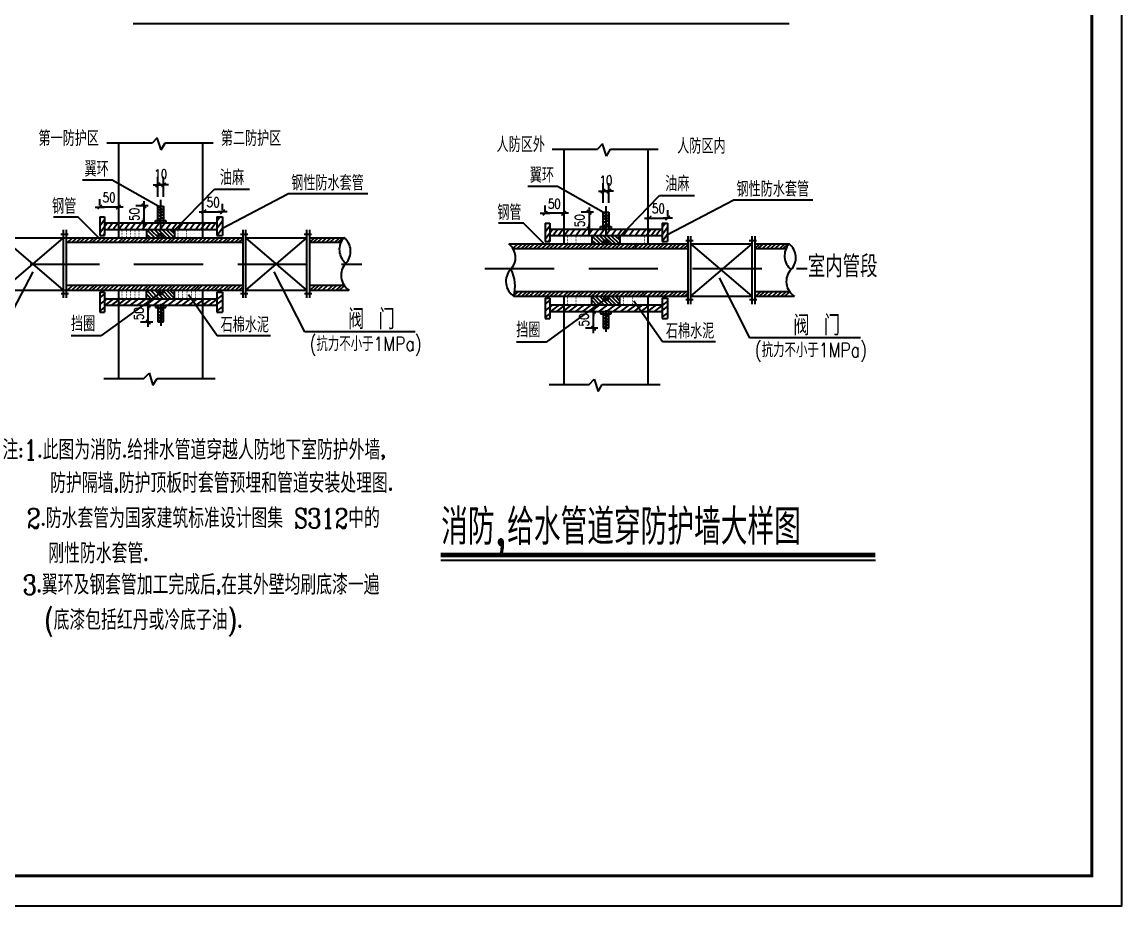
# Model space of a CAD drawing. Extents: x 1000 to 47721, y 1000 to 6465.
# Drawn here: x 1364.7 to 1642.9, y 1000 to 1223.4 of the extents above; entities that cross this region are included whole.
import ezdxf

# ---------------------------------------------------------------- set-up
doc = ezdxf.new("R2010")
doc.units = 0
doc.header["$LTSCALE"] = 35
doc.header["$MEASUREMENT"] = 0
doc.linetypes.add('HIDDENX2', pattern=[0.75, 0.5, -0.25])
doc.layers.add('HZ', color=3, linetype='Continuous')
doc.layers.add('图框', color=135, linetype='Continuous')
doc.styles.add('DIM', font='simp1.shx', dxfattribs={"width": 0.8, "bigfont": 'hz.shx'})
doc.styles.add('DIM_FONT', font='SIMPLEX', dxfattribs={"width": 0.8})
doc.styles.add('HZTXT', font='txt', dxfattribs={"width": 0.8, "bigfont": 'HZTXT'})
doc.styles.add('HZTXT1', font='romant.shx', dxfattribs={"bigfont": 'HZTXT1.shx'})
doc.styles.get("Standard").update_dxf_attribs({"font": 'simp1.shx', "bigfont": 'hz.shx'})
doc.styles.add('STY53', font='COMPLEX', dxfattribs={"width": 0.6, "bigfont": 'HZTXT'})
doc.dimstyles.get("Standard").update_dxf_attribs({"dimscale": 2000, "dimtxt": 0.1, "dimasz": 0.18, "dimexe": 0.18, "dimexo": 0.0625, "dimgap": 0.09, "dimtad": 0, "dimtoh": 1, "dimzin": 0, "dimtxsty": 'Standard', "dimcen": 0.09, "dimadec": 0, "dimazin": 0, "dimtfac": 1, "dimtdec": 3, "dimtmove": 0, "dimatfit": 3, "dimfxl": 1, "dimtolj": 1, "dimtzin": 0, "dimlwd": 0, "dimlwe": 0, "dimarcsym": 0})

# ---------------------------------------------------------------- blocks, each defined once
blk = doc.blocks.new('_DIMX')
blk.add_line((-150, 0), (150, 0))
blk.add_lwpolyline([(-70, -70, 50, 50, 0), (70, 70, 50, 50, 0)], format="xyseb")
blk = doc.blocks.new('*U1')
at = {"color": 0, "linetype": 'Continuous', "lineweight": -2, "transparency": 16777216}
for p, q in [((1509.23, 1150.29), (1509.23, 1150.3)), ((1509.23, 1146.01), (1509.23, 1150.28)), ((1510.35, 1146.01), (1507.23, 1146.01)), ((1509.23, 1146), (1509.23, 1145.99))]:
    blk.add_line(p, q, dxfattribs=at)
at = {"layer": 'DEFPOINTS', "color": 0, "linetype": 'Continuous', "transparency": 16777216}
for p in [(1509.23, 1150.28), (1512.75, 1150.28), (1512.75, 1146.01)]:
    blk.add_point(p, dxfattribs=at)
at = {"color": 0, "linetype": 'Continuous', "lineweight": -2, "transparency": 16777216, "xscale": 0.00800000037997961, "yscale": 0.00800000037997961, "zscale": 0.00800000037997961}
for p, rotation in [((1509.23, 1150.28), 270.0000006832453), ((1509.23, 1146.01), 90.00000250447816)]:
    blk.add_blockref('_DIMX', p, dxfattribs=dict(at, rotation=rotation))
at = {"color": 7, "linetype": 'Continuous', "transparency": 16777216, "insert": (1506.83, 1148.14), "char_height": 2.4, "width": 0.000000001, "attachment_point": 5, "rotation": 90, "style": 'DIM_FONT'}
blk.add_mtext('\\A1;50', dxfattribs=at)
blk = doc.blocks.new('*U2')
at = {"color": 0, "linetype": 'Continuous', "lineweight": -2, "transparency": 16777216}
for p, q in [((1511.66, 1177.7), (1511.66, 1182.69)), ((1513.11, 1177.7), (1513.11, 1182.69)), ((1511.65, 1180.69), (1511.65, 1180.69)), ((1513.11, 1180.69), (1511.66, 1180.69)), ((1513.11, 1180.69), (1513.12, 1180.69))]:
    blk.add_line(p, q, dxfattribs=at)
at = {"layer": 'DEFPOINTS', "color": 0, "linetype": 'Continuous', "transparency": 16777216}
for p in [(1511.66, 1180.69), (1511.67, 1175.3), (1513.11, 1175.3)]:
    blk.add_point(p, dxfattribs=at)
at = {"color": 0, "linetype": 'Continuous', "lineweight": -2, "transparency": 16777216, "xscale": 0.00800000037997961, "yscale": 0.00800000037997961, "zscale": 0.00800000037997961}
for p, rotation in [((1511.66, 1180.69), 0.03865189710581001), ((1513.11, 1180.69), 180.0386502192803)]:
    blk.add_blockref('_DIMX', p, dxfattribs=dict(at, rotation=rotation))
at = {"color": 7, "linetype": 'Continuous', "transparency": 16777216, "insert": (1512.38, 1183.38), "char_height": 2.4, "width": 0.000000001, "attachment_point": 5, "rotation": 0.0387, "style": 'DIM_FONT'}
blk.add_mtext('\\A1;10', dxfattribs=at)
blk = doc.blocks.new('*U3')
at = {"color": 0, "linetype": 'Continuous', "lineweight": -2, "transparency": 16777216}
for p, q in [((1509.24, 1175.36), (1506.13, 1175.36)), ((1508.13, 1175.36), (1508.13, 1175.37)), ((1508.13, 1175.36), (1508.13, 1171.08)), ((1508.13, 1171.07), (1508.13, 1171.06))]:
    blk.add_line(p, q, dxfattribs=at)
at = {"layer": 'DEFPOINTS', "color": 0, "linetype": 'Continuous', "transparency": 16777216}
for p in [(1511.64, 1175.36), (1508.13, 1171.08), (1511.64, 1171.08)]:
    blk.add_point(p, dxfattribs=at)
at = {"color": 0, "linetype": 'Continuous', "lineweight": -2, "transparency": 16777216, "xscale": 0.00800000037997961, "yscale": 0.00800000037997961, "zscale": 0.00800000037997961}
for p, rotation in [((1508.13, 1175.36), 270.0000006832453), ((1508.13, 1171.08), 90.00000250447816)]:
    blk.add_blockref('_DIMX', p, dxfattribs=dict(at, rotation=rotation))
at = {"color": 7, "linetype": 'Continuous', "transparency": 16777216, "insert": (1505.73, 1173.22), "char_height": 2.4, "width": 0.000000001, "attachment_point": 5, "rotation": 90, "style": 'DIM_FONT'}
blk.add_mtext('\\A1;50', dxfattribs=at)
blk = doc.blocks.new('*U4')
at = {"color": 0, "lineweight": -2, "transparency": 16777216}
for p, q in [((1496.98, 1175.45), (1496.98, 1177.08)), ((1496.97, 1175.08), (1496.96, 1175.08)), ((1501.68, 1175.08), (1496.98, 1175.08)), ((1501.69, 1175.08), (1501.7, 1175.08))]:
    blk.add_line(p, q, dxfattribs=at)
at = {"layer": 'DEFPOINTS', "color": 0, "transparency": 16777216}
for p in [(1496.98, 1175.08), (1496.98, 1173.05), (1501.68, 1173.05)]:
    blk.add_point(p, dxfattribs=at)
at = {"color": 0, "lineweight": -2, "transparency": 16777216, "xscale": 0.00800000037997961, "yscale": 0.00800000037997961, "zscale": 0.00800000037997961}
blk.add_blockref('_DIMX', (1496.98, 1175.08), dxfattribs=at)
at = {"color": 0, "lineweight": -2, "transparency": 16777216, "xscale": 0.00800000037997961, "yscale": 0.00800000037997961, "zscale": 0.00800000037997961, "rotation": 180.0000050089563}
blk.add_blockref('_DIMX', (1501.68, 1175.08), dxfattribs=at)
at = {"color": 7, "transparency": 16777216, "insert": (1499.33, 1177.48), "char_height": 2.4, "width": 0.000000001, "attachment_point": 5, "style": 'DIM_FONT'}
blk.add_mtext('\\A1;50', dxfattribs=at)
blk = doc.blocks.new('*U5')
at = {"color": 0, "lineweight": -2, "transparency": 16777216}
for p, q in [((1523.29, 1173.88), (1523.28, 1173.88)), ((1523.3, 1173.88), (1528, 1173.88)), ((1528, 1174.25), (1528, 1175.88)), ((1528, 1173.88), (1528.01, 1173.88))]:
    blk.add_line(p, q, dxfattribs=at)
at = {"layer": 'DEFPOINTS', "color": 0, "transparency": 16777216}
for p in [(1528, 1173.88), (1523.3, 1171.85), (1528, 1171.85)]:
    blk.add_point(p, dxfattribs=at)
at = {"color": 0, "lineweight": -2, "transparency": 16777216, "xscale": 0.00800000037997961, "yscale": 0.00800000037997961, "zscale": 0.00800000037997961}
blk.add_blockref('_DIMX', (1523.3, 1173.88), dxfattribs=at)
at = {"color": 0, "lineweight": -2, "transparency": 16777216, "xscale": 0.00800000037997961, "yscale": 0.00800000037997961, "zscale": 0.00800000037997961, "rotation": 180.0000050089563}
blk.add_blockref('_DIMX', (1528, 1173.88), dxfattribs=at)
at = {"color": 7, "transparency": 16777216, "insert": (1525.65, 1176.28), "char_height": 2.4, "width": 0.000000001, "attachment_point": 5, "style": 'DIM_FONT'}
blk.add_mtext('\\A1;50', dxfattribs=at)
blk = doc.blocks.new('*U6')
at = {"color": 0, "linetype": 'Continuous', "lineweight": -2, "transparency": 16777216}
for p, q in [((1399.07, 1182.26), (1399.06, 1182.26)), ((1399.08, 1179.27), (1399.08, 1184.26)), ((1400.53, 1182.26), (1399.08, 1182.26)), ((1400.53, 1179.27), (1400.52, 1184.26)), ((1400.53, 1182.26), (1400.54, 1182.26))]:
    blk.add_line(p, q, dxfattribs=at)
at = {"layer": 'DEFPOINTS', "color": 0, "linetype": 'Continuous', "transparency": 16777216}
for p in [(1399.08, 1182.26), (1399.08, 1176.87), (1400.53, 1176.87)]:
    blk.add_point(p, dxfattribs=at)
at = {"color": 0, "linetype": 'Continuous', "lineweight": -2, "transparency": 16777216, "xscale": 0.00800000037997961, "yscale": 0.00800000037997961, "zscale": 0.00800000037997961}
for p, rotation in [((1399.08, 1182.26), 0.03865189710581001), ((1400.53, 1182.26), 180.0386502192803)]:
    blk.add_blockref('_DIMX', p, dxfattribs=dict(at, rotation=rotation))
at = {"color": 7, "linetype": 'Continuous', "transparency": 16777216, "insert": (1399.8, 1184.95), "char_height": 2.4, "width": 0.000000001, "attachment_point": 5, "rotation": 0.0387, "style": 'DIM_FONT'}
blk.add_mtext('\\A1;10', dxfattribs=at)
blk = doc.blocks.new('*U7')
at = {"color": 0, "linetype": 'Continuous', "lineweight": -2, "transparency": 16777216}
for p, q in [((1396.66, 1176.93), (1393.54, 1176.93)), ((1395.54, 1176.93), (1395.54, 1176.94)), ((1395.54, 1176.93), (1395.54, 1172.65)), ((1395.54, 1172.64), (1395.54, 1172.63))]:
    blk.add_line(p, q, dxfattribs=at)
at = {"layer": 'DEFPOINTS', "color": 0, "linetype": 'Continuous', "transparency": 16777216}
for p in [(1399.06, 1176.93), (1395.54, 1172.65), (1399.06, 1172.65)]:
    blk.add_point(p, dxfattribs=at)
at = {"color": 0, "linetype": 'Continuous', "lineweight": -2, "transparency": 16777216, "xscale": 0.00800000037997961, "yscale": 0.00800000037997961, "zscale": 0.00800000037997961}
for p, rotation in [((1395.54, 1176.93), 270.0000006832453), ((1395.54, 1172.65), 90.00000250447816)]:
    blk.add_blockref('_DIMX', p, dxfattribs=dict(at, rotation=rotation))
at = {"color": 7, "linetype": 'Continuous', "transparency": 16777216, "insert": (1393.14, 1174.79), "char_height": 2.4, "width": 0.000000001, "attachment_point": 5, "rotation": 90, "style": 'DIM_FONT'}
blk.add_mtext('\\A1;50', dxfattribs=at)
blk = doc.blocks.new('*U8')
at = {"color": 0, "lineweight": -2, "transparency": 16777216}
for p, q in [((1384.39, 1176.65), (1384.38, 1176.65)), ((1384.4, 1177.02), (1384.4, 1178.65)), ((1389.1, 1176.65), (1384.4, 1176.65)), ((1389.11, 1176.65), (1389.12, 1176.65))]:
    blk.add_line(p, q, dxfattribs=at)
at = {"layer": 'DEFPOINTS', "color": 0, "transparency": 16777216}
for p in [(1384.4, 1176.65), (1384.4, 1174.62), (1389.1, 1174.62)]:
    blk.add_point(p, dxfattribs=at)
at = {"color": 0, "lineweight": -2, "transparency": 16777216, "xscale": 0.00800000037997961, "yscale": 0.00800000037997961, "zscale": 0.00800000037997961}
blk.add_blockref('_DIMX', (1384.4, 1176.65), dxfattribs=at)
at = {"color": 0, "lineweight": -2, "transparency": 16777216, "xscale": 0.00800000037997961, "yscale": 0.00800000037997961, "zscale": 0.00800000037997961, "rotation": 180.0000050089563}
blk.add_blockref('_DIMX', (1389.1, 1176.65), dxfattribs=at)
at = {"color": 7, "transparency": 16777216, "insert": (1386.75, 1179.05), "char_height": 2.4, "width": 0.000000001, "attachment_point": 5, "style": 'DIM_FONT'}
blk.add_mtext('\\A1;50', dxfattribs=at)
blk = doc.blocks.new('*U9')
at = {"color": 0, "lineweight": -2, "transparency": 16777216}
for p, q in [((1415.42, 1175.82), (1415.42, 1177.45)), ((1410.71, 1175.45), (1410.7, 1175.45)), ((1410.71, 1175.45), (1415.42, 1175.45)), ((1415.42, 1175.45), (1415.43, 1175.45))]:
    blk.add_line(p, q, dxfattribs=at)
at = {"layer": 'DEFPOINTS', "color": 0, "transparency": 16777216}
for p in [(1415.42, 1175.45), (1410.71, 1173.42), (1415.42, 1173.42)]:
    blk.add_point(p, dxfattribs=at)
at = {"color": 0, "lineweight": -2, "transparency": 16777216, "xscale": 0.00800000037997961, "yscale": 0.00800000037997961, "zscale": 0.00800000037997961}
blk.add_blockref('_DIMX', (1410.71, 1175.45), dxfattribs=at)
at = {"color": 0, "lineweight": -2, "transparency": 16777216, "xscale": 0.00800000037997961, "yscale": 0.00800000037997961, "zscale": 0.00800000037997961, "rotation": 180.0000050089563}
blk.add_blockref('_DIMX', (1415.42, 1175.45), dxfattribs=at)
at = {"color": 7, "transparency": 16777216, "insert": (1413.06, 1177.85), "char_height": 2.4, "width": 0.000000001, "attachment_point": 5, "style": 'DIM_FONT'}
blk.add_mtext('\\A1;50', dxfattribs=at)
blk = doc.blocks.new('*U10')
at = {"color": 0, "linetype": 'Continuous', "lineweight": -2, "transparency": 16777216}
for p, q in [((1396.65, 1151.86), (1396.65, 1151.87)), ((1396.65, 1147.58), (1396.65, 1151.85)), ((1397.77, 1147.58), (1394.65, 1147.58)), ((1396.65, 1147.57), (1396.65, 1147.56))]:
    blk.add_line(p, q, dxfattribs=at)
at = {"layer": 'DEFPOINTS', "color": 0, "linetype": 'Continuous', "transparency": 16777216}
for p in [(1396.65, 1151.85), (1400.17, 1151.85), (1400.17, 1147.58)]:
    blk.add_point(p, dxfattribs=at)
at = {"color": 0, "linetype": 'Continuous', "lineweight": -2, "transparency": 16777216, "xscale": 0.00800000037997961, "yscale": 0.00800000037997961, "zscale": 0.00800000037997961}
for p, rotation in [((1396.65, 1151.85), 270.0000006832453), ((1396.65, 1147.58), 90.00000250447816)]:
    blk.add_blockref('_DIMX', p, dxfattribs=dict(at, rotation=rotation))
at = {"color": 7, "linetype": 'Continuous', "transparency": 16777216, "insert": (1394.25, 1149.71), "char_height": 2.4, "width": 0.000000001, "attachment_point": 5, "rotation": 90, "style": 'DIM_FONT'}
blk.add_mtext('\\A1;50', dxfattribs=at)

msp = doc.modelspace()

# ---------------------------------------------------------------- linework, layer by layer
for p, q in [((1398.922, 1194.178), (1397.636, 1192.818)), ((1399.904, 1191.081), (1398.922, 1194.178)), ((1386.21, 1192.839), (1397.656, 1192.839)), ((1389.103, 1192.839), (1389.103, 1168.885)), ((1399.904, 1191.111), (1400.963, 1192.848)), ((1399.904, 1191.081), (1400.963, 1192.818)), ((1400.957, 1192.839), (1413.03, 1192.839)), ((1410.353, 1192.839), (1410.353, 1168.885)), ((1498.792, 1191.269), (1510.237, 1191.269)), ((1501.685, 1191.269), (1501.685, 1167.316)), ((1511.503, 1192.609), (1510.218, 1191.249)), ((1512.486, 1189.511), (1511.503, 1192.609)), ((1512.486, 1189.541), (1513.545, 1191.279)), ((1512.486, 1189.511), (1513.545, 1191.249)), ((1513.539, 1191.269), (1525.612, 1191.269)), ((1522.935, 1191.269), (1522.935, 1167.316)), ((1399.049, 1176.892), (1400.526, 1175.77)), ((1399.057, 1172.641), (1399.057, 1176.888)), ((1399.066, 1176.886), (1400.533, 1176.886)), ((1400.02, 1176.888), (1400.53, 1176.548)), ((1400.524, 1176.888), (1400.524, 1172.641)), ((1384.735, 1174.163), (1384.407, 1173.729)), ((1399.049, 1176.183), (1400.526, 1175.061)), ((1399.049, 1175.498), (1400.526, 1174.376)), ((1399.049, 1174.691), (1400.526, 1173.569)), ((1399.051, 1173.854), (1399.867, 1173.259)), ((1414.836, 1174.163), (1414.013, 1173.072)), ((1511.63, 1175.323), (1513.108, 1174.201)), ((1511.63, 1174.614), (1513.108, 1173.492)), ((1511.63, 1173.929), (1513.108, 1172.807)), ((1511.639, 1171.072), (1511.639, 1175.318)), ((1511.648, 1175.316), (1513.115, 1175.316)), ((1512.602, 1175.319), (1513.112, 1174.979)), ((1513.106, 1175.318), (1513.106, 1171.072)), ((1385.597, 1173.418), (1384.407, 1171.842)), ((1386.369, 1172.65), (1384.407, 1170.052)), ((1387.661, 1172.65), (1386.418, 1171.003)), ((1389.004, 1172.65), (1387.745, 1170.983)), ((1390.458, 1172.65), (1389.199, 1170.983)), ((1391.957, 1172.65), (1390.698, 1170.983)), ((1393.456, 1172.65), (1392.197, 1170.983)), ((1394.955, 1172.65), (1393.696, 1170.983)), ((1396.454, 1172.65), (1395.195, 1170.983)), ((1396.191, 1170.971), (1396.191, 1168.865)), ((1397.953, 1172.65), (1396.694, 1170.983)), ((1399.785, 1173.091), (1398.193, 1170.983)), ((1398.442, 1173.263), (1401.105, 1173.263)), ((1398.442, 1172.644), (1398.442, 1173.263)), ((1400.951, 1172.65), (1399.692, 1170.983)), ((1401.105, 1173.263), (1401.105, 1172.644)), ((1402.45, 1172.65), (1401.191, 1170.983)), ((1403.949, 1172.65), (1402.69, 1170.983)), ((1403.308, 1170.971), (1403.308, 1168.865)), ((1405.448, 1172.65), (1404.189, 1170.983)), ((1406.947, 1172.65), (1405.689, 1170.983)), ((1408.447, 1172.65), (1407.188, 1170.983)), ((1409.946, 1172.65), (1408.687, 1170.983)), ((1411.229, 1172.65), (1409.97, 1170.983)), ((1412.453, 1172.65), (1411.194, 1170.983)), ((1413.694, 1172.65), (1412.435, 1170.983)), ((1415.398, 1173.072), (1413.821, 1170.983)), ((1415.398, 1171.293), (1414.03, 1169.481)), ((1497.317, 1172.594), (1496.989, 1172.159)), ((1498.179, 1171.848), (1496.989, 1170.272)), ((1498.951, 1171.081), (1496.989, 1168.482)), ((1500.243, 1171.081), (1498.999, 1169.433)), ((1501.586, 1171.081), (1500.327, 1169.413)), ((1503.039, 1171.081), (1501.78, 1169.413)), ((1504.538, 1171.081), (1503.279, 1169.413)), ((1506.037, 1171.081), (1504.778, 1169.413)), ((1507.536, 1171.081), (1506.278, 1169.413)), ((1509.035, 1171.081), (1507.777, 1169.413)), ((1510.535, 1171.081), (1509.276, 1169.413)), ((1512.366, 1171.521), (1510.775, 1169.413)), ((1511.024, 1171.694), (1513.687, 1171.694)), ((1511.024, 1171.075), (1511.024, 1171.694)), ((1511.63, 1173.121), (1513.108, 1171.999)), ((1511.633, 1172.284), (1512.449, 1171.689)), ((1513.533, 1171.081), (1512.274, 1169.413)), ((1513.687, 1171.694), (1513.687, 1171.075)), ((1515.032, 1171.081), (1513.773, 1169.413)), ((1516.531, 1171.081), (1515.272, 1169.413)), ((1518.03, 1171.081), (1516.771, 1169.413)), ((1519.529, 1171.081), (1518.27, 1169.413)), ((1521.028, 1171.081), (1519.769, 1169.413)), ((1522.527, 1171.081), (1521.268, 1169.413)), ((1523.811, 1171.081), (1522.552, 1169.413)), ((1525.035, 1171.081), (1523.776, 1169.413)), ((1526.276, 1171.081), (1525.017, 1169.413)), ((1527.98, 1171.503), (1526.402, 1169.413)), ((1527.418, 1172.594), (1526.594, 1171.503)), ((1376.341, 1167.785), (1377.523, 1168.881)), ((1377.404, 1167.785), (1378.585, 1168.881)), ((1378.543, 1167.785), (1379.724, 1168.881)), ((1379.435, 1167.785), (1380.617, 1168.881)), ((1380.498, 1167.785), (1381.679, 1168.881)), ((1381.68, 1167.785), (1382.861, 1168.881)), ((1382.572, 1167.785), (1383.754, 1168.881)), ((1383.635, 1167.785), (1384.816, 1168.881)), ((1384.774, 1167.785), (1385.955, 1168.881)), ((1385.597, 1169.916), (1385.269, 1169.481)), ((1385.666, 1167.785), (1386.848, 1168.881)), ((1386.729, 1167.785), (1387.91, 1168.881)), ((1387.834, 1167.785), (1389.015, 1168.881)), ((1389.089, 1167.785), (1390.271, 1168.881)), ((1389.982, 1167.785), (1391.163, 1168.881)), ((1389.998, 1170.63), (1390.039, 1170.63)), ((1389.998, 1169.947), (1390.039, 1169.947)), ((1389.998, 1169.239), (1390.039, 1169.239)), ((1391.044, 1167.785), (1392.226, 1168.881)), ((1391.073, 1170.63), (1391.113, 1170.63)), ((1391.073, 1169.947), (1391.113, 1169.947)), ((1391.073, 1169.239), (1391.113, 1169.239)), ((1392.183, 1167.785), (1393.365, 1168.881)), ((1392.19, 1170.63), (1392.23, 1170.63)), ((1392.19, 1169.947), (1392.23, 1169.947)), ((1392.19, 1169.239), (1392.23, 1169.239)), ((1393.076, 1167.785), (1394.257, 1168.881)), ((1393.264, 1170.63), (1393.305, 1170.63)), ((1393.264, 1169.947), (1393.305, 1169.947)), ((1393.264, 1169.239), (1393.305, 1169.239)), ((1394.138, 1167.785), (1395.32, 1168.881)), ((1394.268, 1170.63), (1394.309, 1170.63)), ((1394.268, 1169.947), (1394.309, 1169.947)), ((1394.268, 1169.239), (1394.309, 1169.239)), ((1395.243, 1167.785), (1396.425, 1168.881)), ((1395.343, 1170.63), (1395.384, 1170.63)), ((1395.343, 1169.947), (1395.384, 1169.947)), ((1395.343, 1169.239), (1395.384, 1169.239)), ((1396.136, 1167.785), (1397.317, 1168.881)), ((1396.187, 1170.947), (1398.295, 1168.881)), ((1396.187, 1169.799), (1397.198, 1168.881)), ((1397.198, 1167.785), (1398.38, 1168.881)), ((1397.241, 1170.93), (1399.349, 1168.864)), ((1398.227, 1170.955), (1400.335, 1168.89)), ((1398.337, 1167.785), (1399.519, 1168.881)), ((1399.17, 1170.955), (1401.278, 1168.89)), ((1399.23, 1167.785), (1400.411, 1168.881)), ((1399.275, 1169.887), (1400.321, 1169.887)), ((1399.275, 1168.948), (1399.275, 1169.887)), ((1399.275, 1169.451), (1400.321, 1169.451)), ((1400.131, 1170.955), (1402.239, 1168.89)), ((1400.292, 1167.785), (1401.474, 1168.881)), ((1400.321, 1169.887), (1400.321, 1168.948)), ((1401.142, 1170.955), (1403.25, 1168.89)), ((1401.389, 1167.785), (1402.57, 1168.881)), ((1402.205, 1170.853), (1403.216, 1169.935)), ((1402.281, 1167.785), (1403.463, 1168.881)), ((1403.344, 1167.785), (1404.525, 1168.881)), ((1404.136, 1170.647), (1404.176, 1170.647)), ((1404.136, 1169.964), (1404.176, 1169.964)), ((1404.136, 1169.257), (1404.176, 1169.257)), ((1404.483, 1167.785), (1405.664, 1168.881)), ((1405.21, 1170.647), (1405.251, 1170.647)), ((1405.21, 1169.964), (1405.251, 1169.964)), ((1405.21, 1169.257), (1405.251, 1169.257)), ((1405.375, 1167.785), (1406.557, 1168.881)), ((1406.327, 1170.647), (1406.368, 1170.647)), ((1406.327, 1169.964), (1406.368, 1169.964)), ((1406.327, 1169.257), (1406.368, 1169.257)), ((1406.438, 1167.785), (1407.619, 1168.881)), ((1407.135, 1167.785), (1408.316, 1168.881)), ((1407.402, 1170.647), (1407.443, 1170.647)), ((1407.402, 1169.964), (1407.443, 1169.964)), ((1407.402, 1169.257), (1407.443, 1169.257)), ((1408.122, 1167.785), (1409.304, 1168.881)), ((1408.406, 1170.647), (1408.447, 1170.647)), ((1408.406, 1169.964), (1408.447, 1169.964)), ((1408.406, 1169.257), (1408.447, 1169.257)), ((1409.185, 1167.785), (1410.366, 1168.881)), ((1409.48, 1170.647), (1409.521, 1170.647)), ((1409.48, 1169.964), (1409.521, 1169.964)), ((1409.48, 1169.257), (1409.521, 1169.257)), ((1410.212, 1167.785), (1411.394, 1168.881)), ((1411.275, 1167.785), (1412.456, 1168.881)), ((1412.414, 1167.785), (1413.595, 1168.881)), ((1413.306, 1167.785), (1414.488, 1168.881)), ((1414.369, 1167.785), (1415.55, 1168.881)), ((1415.551, 1167.785), (1416.732, 1168.881)), ((1416.443, 1167.785), (1417.625, 1168.881)), ((1417.506, 1167.785), (1418.687, 1168.881)), ((1418.645, 1167.785), (1419.826, 1168.881)), ((1419.537, 1167.785), (1420.526, 1168.702)), ((1437.515, 1167.785), (1438.697, 1168.881)), ((1438.408, 1167.785), (1439.589, 1168.881)), ((1439.47, 1167.785), (1440.652, 1168.881)), ((1440.575, 1167.785), (1441.757, 1168.881)), ((1441.606, 1167.785), (1442.787, 1168.881)), ((1442.668, 1167.785), (1443.85, 1168.881)), ((1443.807, 1167.785), (1444.989, 1168.881)), ((1444.7, 1167.785), (1445.881, 1168.881)), ((1498.179, 1168.347), (1497.85, 1167.912)), ((1502.58, 1169.06), (1502.62, 1169.06)), ((1502.58, 1168.377), (1502.62, 1168.377)), ((1503.654, 1169.06), (1503.695, 1169.06)), ((1503.654, 1168.377), (1503.695, 1168.377)), ((1504.771, 1169.06), (1504.812, 1169.06)), ((1504.771, 1168.377), (1504.812, 1168.377)), ((1505.846, 1169.06), (1505.887, 1169.06)), ((1505.846, 1168.377), (1505.887, 1168.377)), ((1506.85, 1169.06), (1506.891, 1169.06)), ((1506.85, 1168.377), (1506.891, 1168.377)), ((1507.924, 1169.06), (1507.965, 1169.06)), ((1507.924, 1168.377), (1507.965, 1168.377)), ((1508.768, 1169.377), (1510.876, 1167.312)), ((1508.768, 1168.23), (1509.78, 1167.312)), ((1508.773, 1169.401), (1508.773, 1167.296)), ((1509.822, 1169.36), (1511.93, 1167.295)), ((1510.808, 1169.386), (1512.916, 1167.32)), ((1511.752, 1169.386), (1513.86, 1167.32)), ((1511.857, 1168.318), (1512.903, 1168.318)), ((1511.857, 1167.378), (1511.857, 1168.318)), ((1512.712, 1169.386), (1514.82, 1167.32)), ((1512.903, 1168.318), (1512.903, 1167.378)), ((1513.724, 1169.386), (1515.832, 1167.32)), ((1514.786, 1169.284), (1515.798, 1168.366)), ((1515.89, 1169.401), (1515.89, 1167.296)), ((1516.717, 1169.078), (1516.758, 1169.078)), ((1516.717, 1168.395), (1516.758, 1168.395)), ((1517.792, 1169.078), (1517.832, 1169.078)), ((1517.792, 1168.395), (1517.832, 1168.395)), ((1518.909, 1169.078), (1518.95, 1169.078)), ((1518.909, 1168.395), (1518.95, 1168.395)), ((1519.983, 1169.078), (1520.024, 1169.078)), ((1519.983, 1168.395), (1520.024, 1168.395)), ((1520.987, 1169.078), (1521.028, 1169.078)), ((1520.987, 1168.395), (1521.028, 1168.395)), ((1522.062, 1169.078), (1522.103, 1169.078)), ((1522.062, 1168.395), (1522.103, 1168.395)), ((1527.98, 1169.724), (1526.612, 1167.912)), ((1488.923, 1166.215), (1490.104, 1167.312)), ((1489.985, 1166.215), (1491.167, 1167.312)), ((1491.124, 1166.215), (1492.306, 1167.312)), ((1492.017, 1166.215), (1493.198, 1167.312)), ((1493.079, 1166.215), (1494.261, 1167.312)), ((1494.261, 1166.215), (1495.443, 1167.312)), ((1495.154, 1166.215), (1496.335, 1167.312)), ((1496.216, 1166.215), (1497.398, 1167.312)), ((1497.355, 1166.215), (1498.537, 1167.312)), ((1498.248, 1166.215), (1499.429, 1167.312)), ((1499.31, 1166.215), (1500.492, 1167.312)), ((1500.415, 1166.215), (1501.597, 1167.312)), ((1501.671, 1166.215), (1502.852, 1167.312)), ((1502.563, 1166.215), (1503.745, 1167.312)), ((1502.58, 1167.67), (1502.62, 1167.67)), ((1503.626, 1166.215), (1504.807, 1167.312)), ((1503.654, 1167.67), (1503.695, 1167.67)), ((1504.765, 1166.215), (1505.946, 1167.312)), ((1504.771, 1167.67), (1504.812, 1167.67)), ((1505.657, 1166.215), (1506.839, 1167.312)), ((1505.846, 1167.67), (1505.887, 1167.67)), ((1506.72, 1166.215), (1507.901, 1167.312)), ((1506.85, 1167.67), (1506.891, 1167.67)), ((1507.825, 1166.215), (1509.006, 1167.312)), ((1507.924, 1167.67), (1507.965, 1167.67)), ((1508.717, 1166.215), (1509.899, 1167.312)), ((1509.78, 1166.215), (1510.961, 1167.312)), ((1510.919, 1166.215), (1512.1, 1167.312)), ((1511.811, 1166.215), (1512.993, 1167.312)), ((1511.857, 1167.881), (1512.903, 1167.881)), ((1512.874, 1166.215), (1514.055, 1167.312)), ((1513.97, 1166.215), (1515.152, 1167.312)), ((1514.863, 1166.215), (1516.044, 1167.312)), ((1515.925, 1166.215), (1517.107, 1167.312)), ((1516.717, 1167.687), (1516.758, 1167.687)), ((1517.064, 1166.215), (1518.246, 1167.312)), ((1517.792, 1167.687), (1517.832, 1167.687)), ((1517.957, 1166.215), (1519.138, 1167.312)), ((1518.909, 1167.687), (1518.95, 1167.687)), ((1519.019, 1166.215), (1520.201, 1167.312)), ((1519.716, 1166.215), (1520.898, 1167.312)), ((1519.983, 1167.687), (1520.024, 1167.687)), ((1520.704, 1166.215), (1521.885, 1167.312)), ((1520.987, 1167.687), (1521.028, 1167.687)), ((1521.766, 1166.215), (1522.948, 1167.312)), ((1522.062, 1167.687), (1522.103, 1167.687)), ((1522.794, 1166.215), (1523.975, 1167.312)), ((1523.856, 1166.215), (1525.038, 1167.312)), ((1524.995, 1166.215), (1526.177, 1167.312)), ((1525.888, 1166.215), (1527.069, 1167.312)), ((1526.95, 1166.215), (1528.132, 1167.312)), ((1528.132, 1166.215), (1529.314, 1167.312)), ((1529.025, 1166.215), (1530.206, 1167.312)), ((1530.087, 1166.215), (1531.269, 1167.312)), ((1531.226, 1166.215), (1532.408, 1167.312)), ((1532.119, 1166.215), (1533.107, 1167.132)), ((1550.097, 1166.215), (1551.278, 1167.312)), ((1550.989, 1166.215), (1552.171, 1167.312)), ((1552.052, 1166.215), (1553.233, 1167.312)), ((1553.157, 1166.215), (1554.338, 1167.312)), ((1554.187, 1166.215), (1555.369, 1167.312)), ((1555.25, 1166.215), (1556.431, 1167.312)), ((1556.389, 1166.215), (1557.57, 1167.312)), ((1557.281, 1166.215), (1558.463, 1167.312)), ((1376.341, 1155.689), (1377.523, 1156.786)), ((1377.404, 1155.689), (1378.585, 1156.786)), ((1378.543, 1155.689), (1379.724, 1156.786)), ((1379.435, 1155.689), (1380.617, 1156.786)), ((1380.498, 1155.689), (1381.679, 1156.786)), ((1381.68, 1155.689), (1382.861, 1156.786)), ((1382.572, 1155.689), (1383.754, 1156.786)), ((1383.635, 1155.689), (1384.816, 1156.786)), ((1384.407, 1153.705), (1385.597, 1154.604)), ((1384.774, 1155.689), (1385.955, 1156.786)), ((1385.666, 1155.689), (1386.848, 1156.786)), ((1386.729, 1155.689), (1387.91, 1156.786)), ((1387.834, 1155.689), (1389.015, 1156.786)), ((1389.103, 1155.669), (1389.103, 1133.339)), ((1389.148, 1155.767), (1390.33, 1156.864)), ((1389.998, 1155.201), (1390.039, 1155.201)), ((1389.998, 1154.518), (1390.039, 1154.518)), ((1390.041, 1155.767), (1391.222, 1156.864)), ((1391.073, 1155.201), (1391.113, 1155.201)), ((1391.073, 1154.518), (1391.113, 1154.518)), ((1391.103, 1155.767), (1392.285, 1156.864)), ((1392.19, 1155.201), (1392.23, 1155.201)), ((1392.19, 1154.518), (1392.23, 1154.518)), ((1392.242, 1155.767), (1393.424, 1156.864)), ((1393.135, 1155.767), (1394.316, 1156.864)), ((1393.264, 1155.201), (1393.305, 1155.201)), ((1393.264, 1154.518), (1393.305, 1154.518)), ((1394.197, 1155.767), (1395.379, 1156.864)), ((1394.268, 1155.201), (1394.309, 1155.201)), ((1394.268, 1154.518), (1394.309, 1154.518)), ((1395.318, 1155.72), (1396.499, 1156.816)), ((1395.343, 1155.201), (1395.384, 1155.201)), ((1395.343, 1154.518), (1395.384, 1154.518)), ((1396.191, 1153.516), (1396.191, 1155.622)), ((1396.21, 1155.72), (1397.392, 1156.816)), ((1396.212, 1155.606), (1398.252, 1153.523)), ((1396.212, 1154.662), (1397.292, 1153.523)), ((1397.181, 1155.606), (1399.221, 1153.523)), ((1397.273, 1155.72), (1398.454, 1156.816)), ((1398.278, 1155.606), (1400.318, 1153.523)), ((1398.412, 1155.72), (1399.593, 1156.816)), ((1399.275, 1155.586), (1399.275, 1154.647)), ((1399.275, 1155.083), (1400.321, 1155.083)), ((1399.275, 1154.647), (1400.321, 1154.647)), ((1399.304, 1155.72), (1400.486, 1156.816)), ((1399.306, 1155.589), (1401.346, 1153.506)), ((1400.207, 1155.631), (1402.247, 1153.549)), ((1400.321, 1154.647), (1400.321, 1155.586)), ((1400.367, 1155.72), (1401.548, 1156.816)), ((1401.219, 1155.631), (1403.259, 1153.549)), ((1401.393, 1155.72), (1402.574, 1156.816)), ((1402.205, 1155.58), (1403.284, 1154.441)), ((1402.285, 1155.72), (1403.467, 1156.816)), ((1403.308, 1153.516), (1403.308, 1155.622)), ((1403.348, 1155.72), (1404.529, 1156.816)), ((1404.249, 1155.258), (1404.29, 1155.258)), ((1404.249, 1154.574), (1404.29, 1154.574)), ((1404.487, 1155.72), (1405.668, 1156.816)), ((1405.324, 1155.258), (1405.365, 1155.258)), ((1405.324, 1154.574), (1405.365, 1154.574)), ((1405.379, 1155.72), (1406.561, 1156.816)), ((1406.441, 1155.258), (1406.482, 1155.258)), ((1406.441, 1154.574), (1406.482, 1154.574)), ((1406.442, 1155.72), (1407.623, 1156.816)), ((1407.468, 1155.72), (1408.649, 1156.816)), ((1407.516, 1155.258), (1407.557, 1155.258)), ((1407.516, 1154.574), (1407.557, 1154.574)), ((1408.36, 1155.72), (1409.542, 1156.816)), ((1408.52, 1155.258), (1408.56, 1155.258)), ((1408.52, 1154.574), (1408.56, 1154.574)), ((1409.138, 1155.72), (1410.32, 1156.816)), ((1409.594, 1155.258), (1409.635, 1155.258)), ((1409.594, 1154.574), (1409.635, 1154.574)), ((1410.353, 1155.669), (1410.353, 1133.339)), ((1410.387, 1155.712), (1411.569, 1156.809)), ((1411.45, 1155.712), (1412.631, 1156.809)), ((1412.064, 1151.837), (1415.398, 1154.354)), ((1412.589, 1155.712), (1413.77, 1156.809)), ((1413.481, 1155.712), (1414.663, 1156.809)), ((1414.544, 1155.712), (1415.725, 1156.809)), ((1415.726, 1155.712), (1416.907, 1156.809)), ((1416.618, 1155.712), (1417.8, 1156.809)), ((1417.681, 1155.712), (1418.862, 1156.809)), ((1418.82, 1155.712), (1420.001, 1156.809)), ((1419.712, 1155.712), (1420.526, 1156.467)), ((1437.69, 1155.712), (1438.871, 1156.809)), ((1438.582, 1155.712), (1439.764, 1156.809)), ((1439.645, 1155.712), (1440.826, 1156.809)), ((1440.75, 1155.712), (1441.931, 1156.809)), ((1441.937, 1155.661), (1443.118, 1156.758)), ((1442.999, 1155.661), (1444.181, 1156.758)), ((1444.138, 1155.661), (1445.32, 1156.758)), ((1445.031, 1155.661), (1446.212, 1156.758)), ((1488.923, 1154.12), (1490.104, 1155.216)), ((1489.985, 1154.12), (1491.167, 1155.216)), ((1491.124, 1154.12), (1492.306, 1155.216)), ((1492.017, 1154.12), (1493.198, 1155.216)), ((1493.079, 1154.12), (1494.261, 1155.216)), ((1494.261, 1154.12), (1495.443, 1155.216)), ((1495.154, 1154.12), (1496.335, 1155.216)), ((1496.216, 1154.12), (1497.398, 1155.216)), ((1497.355, 1154.12), (1498.537, 1155.216)), ((1498.248, 1154.12), (1499.429, 1155.216)), ((1499.31, 1154.12), (1500.492, 1155.216)), ((1500.415, 1154.12), (1501.597, 1155.216)), ((1501.73, 1154.198), (1502.911, 1155.294)), ((1502.622, 1154.198), (1503.804, 1155.294)), ((1503.685, 1154.198), (1504.866, 1155.294)), ((1504.824, 1154.198), (1506.005, 1155.294)), ((1505.716, 1154.198), (1506.898, 1155.294)), ((1506.779, 1154.198), (1507.96, 1155.294)), ((1507.899, 1154.15), (1509.081, 1155.247)), ((1508.792, 1154.15), (1509.973, 1155.247)), ((1509.854, 1154.15), (1511.036, 1155.247)), ((1510.993, 1154.15), (1512.175, 1155.247)), ((1511.886, 1154.15), (1513.067, 1155.247)), ((1512.948, 1154.15), (1514.13, 1155.247)), ((1513.974, 1154.15), (1515.156, 1155.247)), ((1514.867, 1154.15), (1516.048, 1155.247)), ((1515.929, 1154.15), (1517.111, 1155.247)), ((1517.068, 1154.15), (1518.25, 1155.247)), ((1517.961, 1154.15), (1519.142, 1155.247)), ((1519.023, 1154.15), (1520.205, 1155.247)), ((1520.049, 1154.15), (1521.231, 1155.247)), ((1520.942, 1154.15), (1522.123, 1155.247)), ((1521.72, 1154.15), (1522.901, 1155.247)), ((1522.969, 1154.143), (1524.15, 1155.239)), ((1524.031, 1154.143), (1525.213, 1155.239)), ((1525.17, 1154.143), (1526.352, 1155.239)), ((1526.063, 1154.143), (1527.244, 1155.239)), ((1527.125, 1154.143), (1528.307, 1155.239)), ((1528.307, 1154.143), (1529.489, 1155.239)), ((1529.2, 1154.143), (1530.381, 1155.239)), ((1530.262, 1154.143), (1531.444, 1155.239)), ((1531.401, 1154.143), (1532.583, 1155.239)), ((1532.294, 1154.143), (1533.107, 1154.898)), ((1550.271, 1154.143), (1551.453, 1155.239)), ((1551.164, 1154.143), (1552.345, 1155.239)), ((1552.226, 1154.143), (1553.408, 1155.239)), ((1553.331, 1154.143), (1554.513, 1155.239)), ((1554.518, 1154.092), (1555.7, 1155.188)), ((1555.581, 1154.092), (1556.762, 1155.188)), ((1556.72, 1154.092), (1557.901, 1155.188)), ((1557.612, 1154.092), (1558.794, 1155.188)), ((1384.407, 1152.022), (1386.379, 1153.511)), ((1385.911, 1151.919), (1388.019, 1153.511)), ((1387.492, 1151.919), (1389.6, 1153.511)), ((1389.048, 1151.919), (1391.156, 1153.511)), ((1389.998, 1153.811), (1390.039, 1153.811)), ((1390.547, 1151.919), (1392.655, 1153.511)), ((1391.073, 1153.811), (1391.113, 1153.811)), ((1392.19, 1153.811), (1392.23, 1153.811)), ((1392.28, 1151.919), (1394.388, 1153.511)), ((1393.264, 1153.811), (1393.305, 1153.811)), ((1394.06, 1151.919), (1396.168, 1153.511)), ((1394.268, 1153.811), (1394.309, 1153.811)), ((1395.343, 1153.811), (1395.384, 1153.811)), ((1396.168, 1151.919), (1398.276, 1153.511)), ((1398.135, 1151.919), (1400.243, 1153.511)), ((1398.442, 1151.843), (1398.442, 1151.224)), ((1399.057, 1151.846), (1399.057, 1147.599)), ((1400.103, 1151.919), (1402.211, 1153.511)), ((1400.524, 1147.599), (1400.524, 1151.846)), ((1401.105, 1151.224), (1401.105, 1151.843)), ((1401.789, 1151.919), (1403.897, 1153.511)), ((1403.616, 1151.919), (1405.724, 1153.511)), ((1404.249, 1153.867), (1404.29, 1153.867)), ((1405.194, 1151.837), (1407.411, 1153.511)), ((1405.324, 1153.867), (1405.365, 1153.867)), ((1406.441, 1153.867), (1406.482, 1153.867)), ((1406.927, 1151.837), (1409.144, 1153.511)), ((1407.516, 1153.867), (1407.557, 1153.867)), ((1408.52, 1153.867), (1408.56, 1153.867)), ((1408.741, 1151.837), (1410.922, 1153.484)), ((1409.594, 1153.867), (1409.635, 1153.867)), ((1410.424, 1151.837), (1412.605, 1153.484)), ((1413.739, 1151.837), (1415.398, 1153.09)), ((1496.989, 1152.136), (1498.179, 1153.034)), ((1496.989, 1150.453), (1498.96, 1151.941)), ((1498.493, 1150.35), (1500.601, 1151.941)), ((1500.074, 1150.35), (1502.182, 1151.941)), ((1501.629, 1150.35), (1503.737, 1151.941)), ((1501.685, 1154.099), (1501.685, 1131.769)), ((1502.58, 1153.632), (1502.62, 1153.632)), ((1502.58, 1152.948), (1502.62, 1152.948)), ((1502.58, 1152.241), (1502.62, 1152.241)), ((1503.128, 1150.35), (1505.236, 1151.941)), ((1503.654, 1153.632), (1503.695, 1153.632)), ((1503.654, 1152.948), (1503.695, 1152.948)), ((1503.654, 1152.241), (1503.695, 1152.241)), ((1504.771, 1153.632), (1504.812, 1153.632)), ((1504.771, 1152.948), (1504.812, 1152.948)), ((1504.771, 1152.241), (1504.812, 1152.241)), ((1504.861, 1150.35), (1506.969, 1151.941)), ((1505.846, 1153.632), (1505.887, 1153.632)), ((1505.846, 1152.948), (1505.887, 1152.948)), ((1505.846, 1152.241), (1505.887, 1152.241)), ((1506.642, 1150.35), (1508.75, 1151.941)), ((1506.85, 1153.632), (1506.891, 1153.632)), ((1506.85, 1152.948), (1506.891, 1152.948)), ((1506.85, 1152.241), (1506.891, 1152.241)), ((1507.924, 1153.632), (1507.965, 1153.632)), ((1507.924, 1152.948), (1507.965, 1152.948)), ((1507.924, 1152.241), (1507.965, 1152.241)), ((1508.75, 1150.35), (1510.858, 1151.941)), ((1508.773, 1151.947), (1508.773, 1154.052)), ((1508.794, 1154.036), (1510.834, 1151.954)), ((1508.794, 1153.093), (1509.873, 1151.954)), ((1509.763, 1154.036), (1511.803, 1151.954)), ((1510.717, 1150.35), (1512.825, 1151.941)), ((1510.859, 1154.036), (1512.899, 1151.954)), ((1511.857, 1154.017), (1511.857, 1153.077)), ((1511.857, 1153.514), (1512.903, 1153.514)), ((1511.857, 1153.077), (1512.903, 1153.077)), ((1511.888, 1154.019), (1513.928, 1151.937)), ((1512.684, 1150.35), (1514.792, 1151.941)), ((1512.789, 1154.062), (1514.829, 1151.979)), ((1512.903, 1153.077), (1512.903, 1154.017)), ((1513.8, 1154.062), (1515.84, 1151.979)), ((1514.371, 1150.35), (1516.479, 1151.941)), ((1514.786, 1154.011), (1515.866, 1152.872)), ((1515.89, 1151.947), (1515.89, 1154.052)), ((1516.198, 1150.35), (1518.306, 1151.941)), ((1516.831, 1153.688), (1516.872, 1153.688)), ((1516.831, 1153.005), (1516.872, 1153.005)), ((1516.831, 1152.298), (1516.872, 1152.298)), ((1517.775, 1150.267), (1519.992, 1151.941)), ((1517.906, 1153.688), (1517.946, 1153.688)), ((1517.906, 1153.005), (1517.946, 1153.005)), ((1517.906, 1152.298), (1517.946, 1152.298)), ((1519.023, 1153.688), (1519.063, 1153.688)), ((1519.023, 1153.005), (1519.063, 1153.005)), ((1519.023, 1152.298), (1519.063, 1152.298)), ((1519.508, 1150.267), (1521.725, 1151.941)), ((1520.097, 1153.688), (1520.138, 1153.688)), ((1520.097, 1153.005), (1520.138, 1153.005)), ((1520.097, 1152.298), (1520.138, 1152.298)), ((1521.101, 1153.688), (1521.142, 1153.688)), ((1521.101, 1153.005), (1521.142, 1153.005)), ((1521.101, 1152.298), (1521.142, 1152.298)), ((1521.322, 1150.267), (1523.503, 1151.914)), ((1522.176, 1153.688), (1522.217, 1153.688)), ((1522.176, 1153.005), (1522.217, 1153.005)), ((1522.176, 1152.298), (1522.217, 1152.298)), ((1522.935, 1154.099), (1522.935, 1131.769)), ((1523.005, 1150.267), (1525.186, 1151.914)), ((1524.646, 1150.267), (1527.98, 1152.785)), ((1526.32, 1150.267), (1527.98, 1151.52)), ((1384.407, 1150.322), (1385.597, 1151.221)), ((1398.442, 1151.224), (1401.105, 1151.224)), ((1399.049, 1149.796), (1400.526, 1150.918)), ((1399.049, 1148.989), (1400.526, 1150.111)), ((1399.049, 1148.303), (1400.526, 1149.426)), ((1399.049, 1147.595), (1400.526, 1148.717)), ((1399.051, 1150.633), (1399.867, 1151.228)), ((1414.013, 1150.363), (1415.398, 1151.409)), ((1496.989, 1148.753), (1498.179, 1149.651)), ((1511.024, 1150.273), (1511.024, 1149.654)), ((1511.024, 1149.654), (1513.687, 1149.654)), ((1511.63, 1148.227), (1513.108, 1149.349)), ((1511.633, 1149.064), (1512.449, 1149.659)), ((1511.639, 1150.276), (1511.639, 1146.03)), ((1513.106, 1146.03), (1513.106, 1150.276)), ((1513.687, 1149.654), (1513.687, 1150.273)), ((1526.594, 1148.794), (1527.98, 1149.84)), ((1399.066, 1147.601), (1400.533, 1147.601)), ((1400.02, 1147.599), (1400.53, 1147.939)), ((1511.63, 1147.419), (1513.108, 1148.541)), ((1511.63, 1146.734), (1513.108, 1147.856)), ((1511.63, 1146.025), (1513.108, 1147.147)), ((1511.648, 1146.032), (1513.115, 1146.032)), ((1512.602, 1146.029), (1513.112, 1146.369)), ((1385.44, 1133.339), (1395.565, 1133.339)), ((1395.557, 1133.33), (1396.842, 1134.69)), ((1396.837, 1134.709), (1397.82, 1131.611)), ((1397.82, 1131.611), (1398.878, 1133.349)), ((1398.872, 1133.339), (1413.54, 1133.339)), ((1508.138, 1131.76), (1509.423, 1133.12)), ((1509.418, 1133.139), (1510.401, 1130.041)), ((1498.022, 1131.769), (1508.147, 1131.769)), ((1510.401, 1130.041), (1511.46, 1131.779)), ((1511.454, 1131.769), (1526.122, 1131.769))]:
    msp.add_line(p, q)
at = {"color": 3}
for p, q in [((1387.515, 1183.425), (1380.023, 1183.425)), ((1399.135, 1176.855), (1387.515, 1183.425)), ((1402.805, 1170.284), (1413.355, 1181.133)), ((1413.355, 1181.133), (1422.224, 1181.133)), ((1452.127, 1179.956), (1431.92, 1179.956)), ((1500.096, 1181.856), (1492.604, 1181.856)), ((1511.717, 1175.285), (1500.096, 1181.856)), ((1515.387, 1168.715), (1525.937, 1179.564)), ((1525.937, 1179.564), (1534.805, 1179.564)), ((1399.769, 1178.457), (1399.775, 1170.735)), ((1512.351, 1176.888), (1512.356, 1169.165)), ((1564.708, 1178.386), (1544.501, 1178.386)), ((1378.907, 1174.107), (1372.653, 1174.107)), ((1384.151, 1168.909), (1378.907, 1174.107)), ((1491.489, 1172.538), (1485.234, 1172.538)), ((1496.733, 1167.34), (1491.489, 1172.538)), ((1399.275, 1154.647), (1384.64, 1144.074)), ((1406.842, 1154.535), (1414.061, 1144.203)), ((1399.787, 1152.17), (1399.791, 1146.647)), ((1511.857, 1153.077), (1497.221, 1142.505)), ((1519.424, 1152.966), (1526.642, 1142.633)), ((1512.369, 1150.6), (1512.372, 1145.078)), ((1384.64, 1144.074), (1377.182, 1144.074)), ((1414.061, 1144.203), (1427.521, 1144.203)), ((1464.169, 1145.128), (1436.115, 1145.128)), ((1576.75, 1143.558), (1548.697, 1143.558)), ((1497.221, 1142.505), (1489.763, 1142.505)), ((1526.642, 1142.633), (1540.103, 1142.633))]:
    msp.add_line(p, q, dxfattribs=at)
at = {"linetype": 'Continuous'}
for p, q in [((1415.398, 1171.293), (1431.92, 1179.956)), ((1527.98, 1169.724), (1544.501, 1178.386)), ((1367.433, 1160.309), (1359.549, 1145.128)), ((1428.434, 1160.309), (1436.115, 1145.128)), ((1541.016, 1158.739), (1548.697, 1143.558))]:
    msp.add_line(p, q, dxfattribs=at)
at = {"color": 2}
for p, q in [((1384.407, 1174.163), (1385.597, 1174.163)), ((1384.407, 1174.163), (1384.407, 1169.481)), ((1385.597, 1174.163), (1385.597, 1169.481)), ((1414.013, 1174.163), (1415.398, 1174.163)), ((1414.013, 1174.163), (1414.013, 1169.481)), ((1415.398, 1174.163), (1415.398, 1169.481)), ((1385.597, 1172.65), (1414.013, 1172.65)), ((1385.597, 1171.003), (1414.013, 1171.003)), ((1496.989, 1172.594), (1498.179, 1172.594)), ((1496.989, 1172.594), (1496.989, 1167.912)), ((1498.179, 1172.594), (1498.179, 1167.912)), ((1498.179, 1171.081), (1526.594, 1171.081)), ((1526.594, 1172.594), (1527.98, 1172.594)), ((1526.594, 1172.594), (1526.594, 1167.912)), ((1527.98, 1172.594), (1527.98, 1167.912)), ((1347.82, 1168.885), (1420.526, 1168.885)), ((1384.407, 1169.481), (1385.597, 1169.481)), ((1414.013, 1169.481), (1415.398, 1169.481)), ((1437.398, 1168.885), (1446.242, 1168.885)), ((1498.179, 1169.433), (1526.594, 1169.433)), ((1375.877, 1167.748), (1420.526, 1167.748)), ((1437.398, 1167.748), (1445.353, 1167.748)), ((1487.922, 1167.316), (1533.107, 1167.316)), ((1488.916, 1166.178), (1533.107, 1166.178)), ((1496.989, 1167.912), (1498.179, 1167.912)), ((1526.594, 1167.912), (1527.98, 1167.912)), ((1549.98, 1167.316), (1558.823, 1167.316)), ((1549.98, 1166.178), (1557.935, 1166.178)), ((1349.063, 1155.669), (1420.526, 1155.669)), ((1375.877, 1156.875), (1420.526, 1156.875)), ((1384.407, 1155.15), (1384.407, 1150.052)), ((1384.407, 1155.15), (1385.597, 1155.15)), ((1385.597, 1155.15), (1385.597, 1150.052)), ((1414.013, 1155.15), (1415.398, 1155.15)), ((1414.013, 1155.15), (1414.013, 1150.052)), ((1415.398, 1155.15), (1415.398, 1150.052)), ((1437.398, 1156.875), (1446.465, 1156.875)), ((1437.398, 1155.669), (1447.402, 1155.669)), ((1489.182, 1155.305), (1533.107, 1155.305)), ((1549.98, 1155.305), (1559.047, 1155.305)), ((1385.597, 1153.484), (1414.013, 1153.484)), ((1385.597, 1151.837), (1414.013, 1151.837)), ((1489.082, 1154.099), (1533.107, 1154.099)), ((1496.989, 1153.581), (1496.989, 1148.482)), ((1496.989, 1153.581), (1498.179, 1153.581)), ((1498.179, 1153.581), (1498.179, 1148.482)), ((1498.179, 1151.914), (1526.594, 1151.914)), ((1526.594, 1153.581), (1527.98, 1153.581)), ((1526.594, 1153.581), (1526.594, 1148.482)), ((1527.98, 1153.581), (1527.98, 1148.482)), ((1549.98, 1154.099), (1559.984, 1154.099)), ((1384.407, 1150.052), (1385.597, 1150.052)), ((1414.013, 1150.052), (1415.398, 1150.052)), ((1498.179, 1150.267), (1526.594, 1150.267)), ((1496.989, 1148.482), (1498.179, 1148.482)), ((1526.594, 1148.482), (1527.98, 1148.482))]:
    msp.add_line(p, q, dxfattribs=at)
at = {"color": 1, "linetype": 'Continuous'}
for p, q in [((1375.142, 1168.9), (1359.691, 1155.669)), ((1359.691, 1168.885), (1375.142, 1155.661)), ((1374.525, 1169.792), (1376.378, 1169.792)), ((1375.122, 1170.889), (1375.122, 1153.709)), ((1375.877, 1170.889), (1375.877, 1153.709)), ((1419.984, 1169.792), (1421.837, 1169.792)), ((1420.526, 1170.889), (1420.526, 1153.709)), ((1421.212, 1170.889), (1421.212, 1153.709)), ((1436.663, 1168.9), (1421.212, 1155.669)), ((1421.212, 1168.885), (1436.663, 1155.661)), ((1436.046, 1169.792), (1437.899, 1169.792)), ((1436.643, 1170.889), (1436.643, 1153.709)), ((1437.398, 1170.889), (1437.398, 1153.709)), ((1532.566, 1168.222), (1534.419, 1168.222)), ((1533.107, 1169.32), (1533.107, 1152.139)), ((1533.794, 1169.32), (1533.794, 1152.139)), ((1548.627, 1168.222), (1550.48, 1168.222)), ((1549.225, 1169.32), (1549.225, 1152.139)), ((1549.98, 1169.32), (1549.98, 1152.139)), ((1549.245, 1167.33), (1533.794, 1154.099)), ((1533.794, 1167.316), (1549.245, 1154.092)), ((1374.593, 1154.838), (1376.447, 1154.838)), ((1419.984, 1154.838), (1421.837, 1154.838)), ((1436.114, 1154.838), (1437.968, 1154.838)), ((1532.566, 1153.269), (1534.419, 1153.269)), ((1548.696, 1153.269), (1550.549, 1153.269))]:
    msp.add_line(p, q, dxfattribs=at)
at = {"color": 2, "linetype": 'Continuous'}
for p, q in [((1421.212, 1168.885), (1436.643, 1168.882)), ((1533.794, 1167.316), (1549.225, 1167.313)), ((1421.212, 1155.669), (1436.643, 1155.679)), ((1533.794, 1154.099), (1549.225, 1154.109))]:
    msp.add_line(p, q, dxfattribs=at)
at = {"color": 3, "linetype": 'HIDDENX2'}
for p, q in [((1340.541, 1162.234), (1450.67, 1162.234)), ((1481.771, 1161.127), (1563.252, 1161.127))]:
    msp.add_line(p, q, dxfattribs=at)
for centre, radius, start, end in [((1449.402, 1165.909), 4.447, 137.83685, 231.69683), ((1443.493, 1165.451), 4.33, 316.30586, 52.37651), ((1485.173, 1163.881), 4.33, 316.30586, 52.37651), ((1561.983, 1164.339), 4.447, 137.83685, 231.69683), ((1556.075, 1163.881), 4.33, 316.30586, 52.37651), ((1449.856, 1159.395), 4.462, 136.86702, 237.39253), ((1491.536, 1157.826), 4.462, 136.86702, 237.39253), ((1479.593, 1156.607), 9.787, 345.25178, 25.9544), ((1562.437, 1157.826), 4.462, 136.86702, 237.39253)]:
    msp.add_arc(centre, radius, start, end)
at = {"layer": 'HZ'}
for points in [[(1392.826, 1223.065), (1558.678, 1223.065)], [(1470.618, 1087.428), (1580.504, 1087.428)]]:
    msp.add_lwpolyline(points, dxfattribs=at)
msp.add_lwpolyline([(1470.618, 1088.728, 1.2, 1.2, 0), (1580.504, 1088.728, 1.2, 1.2, 0)], format="xyseb", dxfattribs=at)
at = {"layer": '图框', "ltscale": 6}
msp.add_lwpolyline([(1000, 1000), (1642.86, 1000), (1642.86, 1454.054), (1000, 1454.054)], close=True, dxfattribs=at)
msp.add_lwpolyline([(1019.11, 1007.644, 0.764, 0.764, 0), (1635.216, 1007.644, 0.764, 0.764, 0), (1635.216, 1446.41, 0.764, 0.764, 0), (1019.11, 1446.41, 0.764, 0.764, 0)], format="xyseb", close=True, dxfattribs=at)

# ---------------------------------------------------------------- texts
at = {"color": 3, "width": 0.8}
for s, height, style, p in [('第一防护区', 3.825, 'HZTXT', (1368.894, 1192.091)), ('第二防护区', 3.825, 'HZTXT', (1414.997, 1192.091)), ('人防区外', 3.825, 'HZTXT', (1484.714, 1190.521)), ('人防区内', 3.825, 'HZTXT', (1530.392, 1190.142)), ('翼环', 3.825, 'HZTXT', (1380.539, 1184.35)), ('油麻', 3.825, 'HZTXT', (1414.774, 1182.203)), ('钢性防水套管', 3.825, 'HZTXT', (1432.802, 1180.828)), ('翼环', 3.825, 'HZTXT', (1493.12, 1182.78)), ('油麻', 3.825, 'HZTXT', (1527.356, 1180.633)), ('钢性防水套管', 3.825, 'HZTXT', (1545.383, 1179.259)), ('钢管', 3.825, 'HZTXT', (1372.327, 1174.937)), ('钢管', 3.825, 'HZTXT', (1484.909, 1173.367)), ('室内管段', 5.508, 'HZTXT', (1563.422, 1158.892)), ('挡圈', 3.825, 'HZTXT', (1377.109, 1145.255)), ('石棉水泥', 3.825, 'HZTXT', (1414.943, 1144.972)), ('阀 门', 5.1, 'HZTXT', (1447.169, 1145.76)), ('阀 门', 5.1, 'HZTXT', (1559.751, 1144.19)), ('挡圈', 3.825, 'HZTXT', (1489.691, 1143.685)), ('石棉水泥', 3.825, 'HZTXT', (1527.525, 1143.403)), ('(抗力不小于1MPa)', 3.6125, 'STY53', (1437.432, 1140.272)), ('(抗力不小于1MPa)', 3.6125, 'STY53', (1550.013, 1138.703)), ('注:1.此图为消防.给排水管道穿越人防地下室防护外墙,', 5, 'STY53', (1359.774, 1112.785)), ('防护隔墙,防护顶板时套管预埋和管道安装处理图.', 5, 'STY53', (1371.842, 1104.38)), ('2.防水套管为国家建筑标准设计图集 S312中的', 5, 'STY53', (1365.949, 1095.496)), ('刚性防水套管.', 5, 'STY53', (1371.378, 1086.607)), ('3.翼环及钢套管加工完成后,在其外壁均刷底漆一遍', 5, 'STY53', (1364.943, 1078.683)), ('(底漆包括红丹或冷底子油).', 5, 'STY53', (1370.315, 1069.774))]:
    msp.add_text(s, height=height, dxfattribs=dict(at, style=style)).set_placement(p)
at = {"layer": 'HZ', "style": 'HZTXT1', "width": 0.75}
msp.add_text('消防,给水管道穿防护墙大样图', height=9, dxfattribs=at).set_placement((1470.715, 1091.3))

# ---------------------------------------------------------------- dimensions: what is measured, and where the dimension line sits
at = {"color": 3, "linetype": 'Continuous'}
for base, p1, p2, picture, middle in [((1399.08, 1182.256), (1400.529, 1176.867), (1399.084, 1176.866), '*U6', (1399.801, 1184.95)), ((1511.662, 1180.686), (1513.11, 1175.298), (1511.665, 1175.297), '*U2', (1512.383, 1183.38))]:
    dim = msp.add_linear_dim(base=base, p1=p1, p2=p2, angle=180.03865, text='10', dimstyle='Standard', override={"dimdsep": 46, "dimpost": 'm', "dimtxsty": 'DIM', "dimtfill": 1}, dxfattribs=at)
    dim.commit()
    dim.dimension.update_dxf_attribs({"geometry": picture, "text_midpoint": middle, "dimtype": 161})
for p1, p2, distance, picture, middle in [((1389.099, 1174.619), (1384.399, 1174.619), -2.031, '*U8', (1386.749, 1179.05)), ((1410.715, 1173.42), (1415.415, 1173.42), 2.032, '*U9', (1413.065, 1177.852)), ((1501.681, 1173.049), (1496.98, 1173.049), -2.031, '*U4', (1499.33, 1177.481)), ((1523.296, 1171.851), (1527.997, 1171.851), 2.032, '*U5', (1525.646, 1176.282))]:
    dim = msp.add_aligned_dim(p1=p1, p2=p2, distance=distance, text='50', dimstyle='Standard', override={"dimdsep": 46, "dimpost": 'm', "dimtxsty": 'DIM', "dimtfill": 1})
    dim.commit()
    dim.dimension.update_dxf_attribs({"geometry": picture, "text_midpoint": middle})
for p1, p2, distance, picture, middle in [((1399.063, 1176.926), (1399.063, 1172.65), -3.519, '*U7', (1393.144, 1174.788)), ((1511.645, 1175.356), (1511.645, 1171.081), -3.519, '*U3', (1505.726, 1173.218)), ((1400.168, 1147.575), (1400.168, 1151.851), 3.519, '*U10', (1394.249, 1149.713)), ((1512.75, 1146.006), (1512.75, 1150.281), 3.519, '*U1', (1506.831, 1148.143))]:
    dim = msp.add_aligned_dim(p1=p1, p2=p2, distance=distance, text='50', dimstyle='Standard', override={"dimdsep": 46, "dimpost": 'm', "dimtxsty": 'DIM', "dimtfill": 1}, dxfattribs=at)
    dim.commit()
    dim.dimension.update_dxf_attribs({"geometry": picture, "text_midpoint": middle})

doc.saveas('drawing.dxf')
